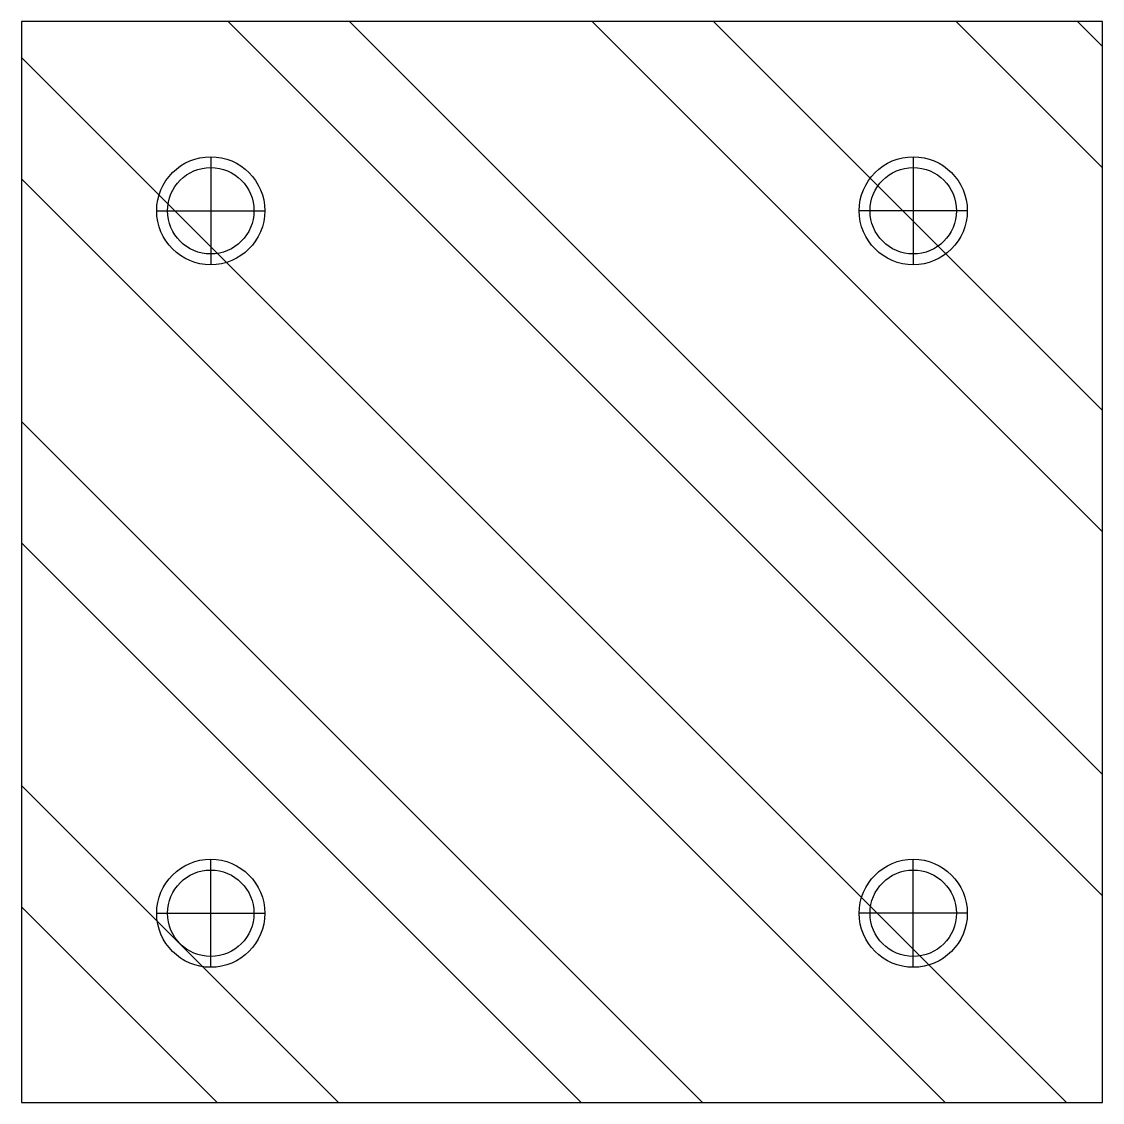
# Model space of a CAD drawing. Extents: x 39587 to 39787, y 21577 to 21777.
import ezdxf

# ---------------------------------------------------------------- set-up
doc = ezdxf.new("R2010")
doc.units = 0
doc.header["$LTSCALE"] = 1000
doc.header["$MEASUREMENT"] = 0

# ---------------------------------------------------------------- blocks, each defined once
blk = doc.blocks.new('橡胶块200x200x60')
h = blk.add_hatch()
h.set_pattern_fill('ANSI32', color=256, scale=10)
h.set_pattern_definition([(45, (0, 0), (-33.67596, 33.67596), []), (45, (22.45, 0), (-33.67596, 33.67596), [])])
h.paths.add_polyline_path([(25487.93, 88551.15), (25687.93, 88551.15), (25687.93, 88751.15), (25487.93, 88751.15)])
blk.add_lwpolyline([(25487.93, 88551.15), (25687.93, 88551.15), (25687.93, 88751.15), (25487.93, 88751.15)], close=True)
for points in [[(25522.93, 88726.15), (25522.93, 88706.15)], [(25652.93, 88726.15), (25652.93, 88706.15)], [(25512.93, 88716.15), (25532.93, 88716.15)], [(25662.93, 88716.15), (25642.93, 88716.15)], [(25522.93, 88576.15), (25522.93, 88596.15)], [(25652.93, 88576.15), (25652.93, 88596.15)], [(25512.93, 88586.15), (25532.93, 88586.15)], [(25662.93, 88586.15), (25642.93, 88586.15)]]:
    blk.add_lwpolyline(points)
for centre, radius in [((25522.93, 88716.15), 10), ((25652.93, 88716.15), 10), ((25522.93, 88716.15), 8), ((25652.93, 88716.15), 8), ((25522.93, 88586.15), 10), ((25652.93, 88586.15), 10), ((25522.93, 88586.15), 8), ((25652.93, 88586.15), 8)]:
    blk.add_circle(centre, radius)

msp = doc.modelspace()

# ---------------------------------------------------------------- block references
at = {"rotation": 270.0000000000031}
msp.add_blockref('橡胶块200x200x60', (-48964.13, 47265.24), dxfattribs=at)

doc.saveas('drawing.dxf')
